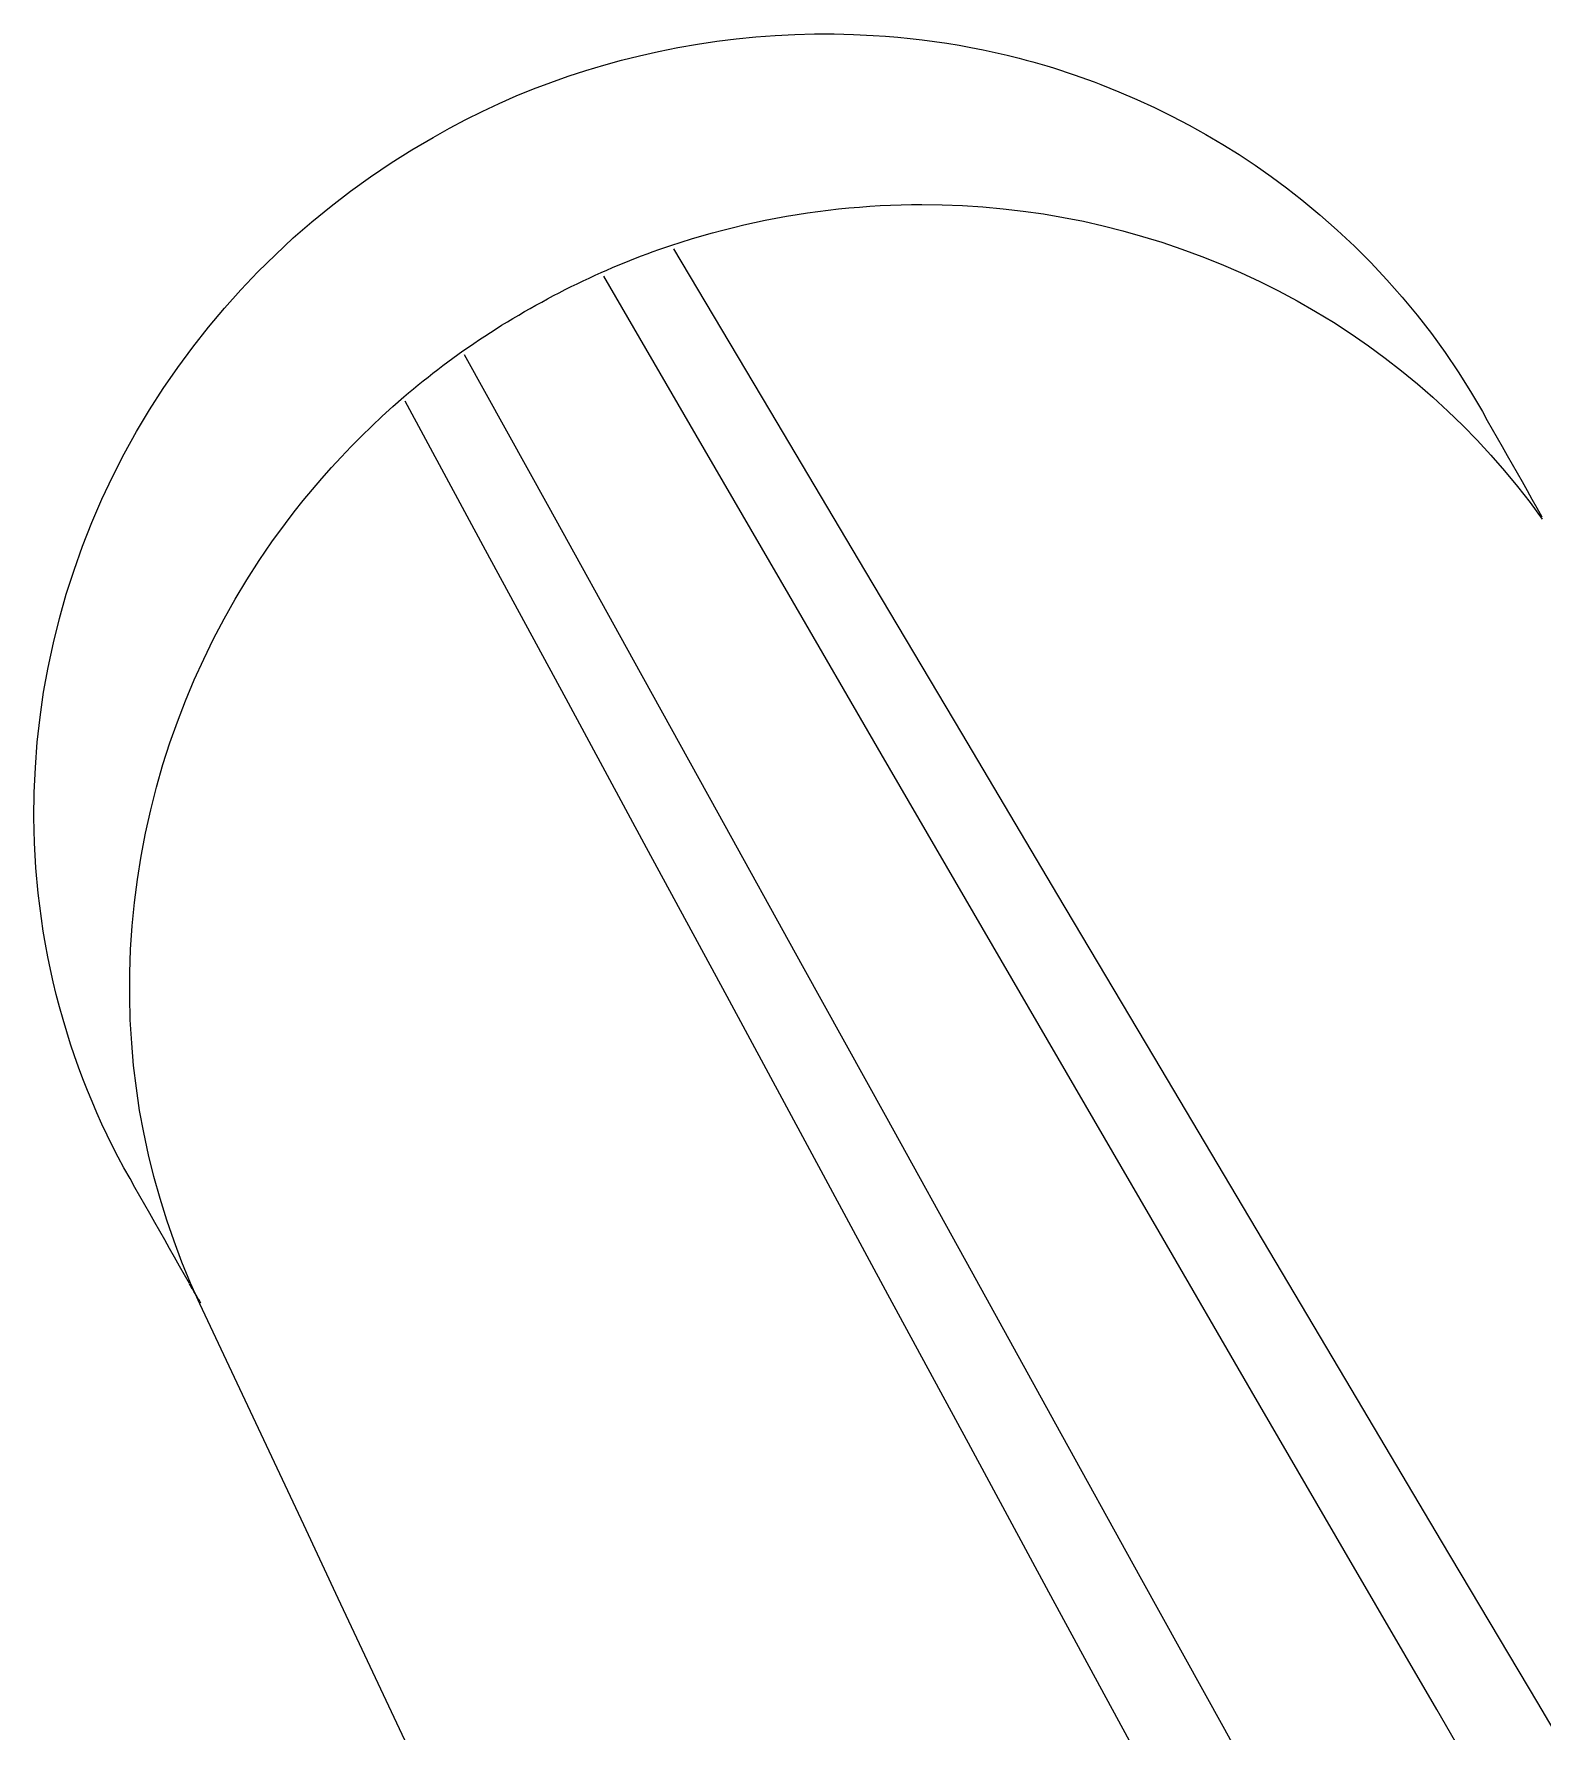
# Model space of a CAD drawing. Extents: x 11992 to 29481, y -6727 to 6811.
# Drawn here: x 14404.67 to 14414.37, y 1863.53 to 1874.44 of the extents above; entities that cross this region are included whole.
import ezdxf

# ---------------------------------------------------------------- set-up
doc = ezdxf.new("R2010")
doc.units = 0
doc.header["$MEASUREMENT"] = 0
doc.layers.get('0').update_dxf_attribs({"color": 8, "linetype": 'CONTINUOUS'})

msp = doc.modelspace()

# ---------------------------------------------------------------- linework, layer by layer
for p, q in [((14408.938, 1874.378, -1930.428), (14409.063, 1874.397, -1930.428)), ((14409.063, 1874.397, -1930.428), (14409.188, 1874.413, -1930.428)), ((14409.188, 1874.413, -1930.428), (14409.314, 1874.425, -1930.428)), ((14409.314, 1874.425, -1930.428), (14409.439, 1874.434, -1930.428)), ((14409.439, 1874.434, -1930.428), (14409.565, 1874.441, -1930.428)), ((14409.565, 1874.441, -1930.428), (14409.691, 1874.444, -1930.428)), ((14409.691, 1874.444, -1930.428), (14409.818, 1874.444, -1930.428)), ((14409.818, 1874.444, -1930.428), (14409.943, 1874.441, -1930.428)), ((14409.943, 1874.441, -1930.428), (14410.069, 1874.435, -1930.428)), ((14410.069, 1874.435, -1930.428), (14410.148, 1874.43, -1930.428)), ((14410.148, 1874.43, -1930.428), (14410.227, 1874.423, -1930.428)), ((14410.227, 1874.423, -1930.428), (14410.306, 1874.415, -1930.428)), ((14410.306, 1874.415, -1930.428), (14410.385, 1874.406, -1930.428)), ((14410.385, 1874.406, -1930.428), (14410.464, 1874.395, -1930.428)), ((14410.464, 1874.395, -1930.428), (14410.542, 1874.384, -1930.428)), ((14410.542, 1874.384, -1930.428), (14410.621, 1874.371, -1930.428)), ((14408.336, 1874.243, -1930.428), (14408.45, 1874.275, -1930.428)), ((14408.45, 1874.275, -1930.428), (14408.566, 1874.304, -1930.428)), ((14408.566, 1874.304, -1930.428), (14408.689, 1874.332, -1930.428)), ((14408.689, 1874.332, -1930.428), (14408.813, 1874.357, -1930.428)), ((14408.813, 1874.357, -1930.428), (14408.938, 1874.378, -1930.428)), ((14410.621, 1874.371, -1930.428), (14410.698, 1874.357, -1930.428)), ((14410.698, 1874.357, -1930.428), (14410.776, 1874.341, -1930.428)), ((14410.776, 1874.341, -1930.428), (14410.854, 1874.325, -1930.428)), ((14410.854, 1874.325, -1930.428), (14410.93, 1874.307, -1930.428)), ((14410.93, 1874.307, -1930.428), (14411.007, 1874.288, -1930.428)), ((14411.007, 1874.288, -1930.428), (14411.052, 1874.276, -1930.428)), ((14411.052, 1874.276, -1930.428), (14411.096, 1874.264, -1930.428)), ((14407.995, 1874.132, -1930.428), (14408.108, 1874.172, -1930.428)), ((14408.108, 1874.172, -1930.428), (14408.221, 1874.209, -1930.428)), ((14408.221, 1874.209, -1930.428), (14408.336, 1874.243, -1930.428)), ((14411.096, 1874.264, -1930.428), (14411.141, 1874.251, -1930.428)), ((14411.141, 1874.251, -1930.428), (14411.185, 1874.238, -1930.428)), ((14411.185, 1874.238, -1930.428), (14411.229, 1874.225, -1930.428)), ((14411.229, 1874.225, -1930.428), (14411.273, 1874.211, -1930.428)), ((14411.273, 1874.211, -1930.428), (14411.317, 1874.196, -1930.428)), ((14411.317, 1874.196, -1930.428), (14411.361, 1874.181, -1930.428)), ((14411.361, 1874.181, -1930.428), (14411.404, 1874.166, -1930.428)), ((14411.404, 1874.166, -1930.428), (14411.448, 1874.151, -1930.428)), ((14407.773, 1874.045, -1930.428), (14407.884, 1874.09, -1930.428)), ((14407.884, 1874.09, -1930.428), (14407.995, 1874.132, -1930.428)), ((14411.448, 1874.151, -1930.428), (14411.491, 1874.135, -1930.428)), ((14411.491, 1874.135, -1930.428), (14411.534, 1874.119, -1930.428)), ((14411.534, 1874.119, -1930.428), (14411.65, 1874.072, -1930.428)), ((14411.65, 1874.072, -1930.428), (14411.765, 1874.023, -1930.428)), ((14407.449, 1873.893, -1930.428), (14407.555, 1873.946, -1930.428)), ((14407.555, 1873.946, -1930.428), (14407.664, 1873.997, -1930.428)), ((14407.664, 1873.997, -1930.428), (14407.773, 1874.045, -1930.428)), ((14411.765, 1874.023, -1930.428), (14411.878, 1873.971, -1930.428)), ((14411.878, 1873.971, -1930.428), (14411.99, 1873.916, -1930.428)), ((14407.239, 1873.779, -1930.428), (14407.343, 1873.838, -1930.428)), ((14407.343, 1873.838, -1930.428), (14407.449, 1873.893, -1930.428)), ((14411.99, 1873.916, -1930.428), (14412.101, 1873.858, -1930.428)), ((14412.101, 1873.858, -1930.428), (14412.209, 1873.797, -1930.428)), ((14407.102, 1873.699, -1930.428), (14407.239, 1873.779, -1930.428)), ((14412.209, 1873.797, -1930.428), (14412.317, 1873.734, -1930.428)), ((14412.317, 1873.734, -1930.428), (14412.422, 1873.668, -1930.428)), ((14406.968, 1873.615, -1930.428), (14407.102, 1873.699, -1930.428)), ((14412.422, 1873.668, -1930.428), (14412.526, 1873.599, -1930.428)), ((14406.708, 1873.433, -1930.428), (14406.836, 1873.526, -1930.428)), ((14406.836, 1873.526, -1930.428), (14406.968, 1873.615, -1930.428)), ((14412.526, 1873.599, -1930.428), (14412.628, 1873.528, -1930.428)), ((14412.628, 1873.528, -1930.428), (14412.728, 1873.454, -1930.428)), ((14406.582, 1873.337, -1930.428), (14406.708, 1873.433, -1930.428)), ((14412.728, 1873.454, -1930.428), (14412.825, 1873.378, -1930.428)), ((14406.459, 1873.236, -1930.428), (14406.582, 1873.337, -1930.428)), ((14409.581, 1873.283, -1930.428), (14409.647, 1873.294, -1930.428)), ((14409.647, 1873.294, -1930.428), (14409.713, 1873.303, -1930.428)), ((14409.713, 1873.303, -1930.428), (14409.78, 1873.311, -1930.428)), ((14409.78, 1873.311, -1930.428), (14409.846, 1873.319, -1930.428)), ((14409.846, 1873.319, -1930.428), (14409.913, 1873.326, -1930.428)), ((14409.913, 1873.326, -1930.428), (14409.98, 1873.331, -1930.428)), ((14409.98, 1873.331, -1930.428), (14410.047, 1873.336, -1930.428)), ((14410.047, 1873.336, -1930.428), (14410.114, 1873.34, -1930.428)), ((14410.114, 1873.34, -1930.428), (14410.181, 1873.343, -1930.428)), ((14410.181, 1873.343, -1930.428), (14410.248, 1873.346, -1930.428)), ((14410.248, 1873.346, -1930.428), (14410.315, 1873.347, -1930.428)), ((14410.315, 1873.347, -1930.428), (14410.382, 1873.348, -1930.428)), ((14410.382, 1873.348, -1930.428), (14410.513, 1873.346, -1930.428)), ((14410.513, 1873.346, -1930.428), (14410.643, 1873.341, -1930.428)), ((14410.643, 1873.341, -1930.428), (14410.774, 1873.332, -1930.428)), ((14410.774, 1873.332, -1930.428), (14410.904, 1873.32, -1930.428)), ((14410.904, 1873.32, -1930.428), (14411.034, 1873.305, -1930.428)), ((14411.034, 1873.305, -1930.428), (14411.164, 1873.286, -1930.428)), ((14412.825, 1873.378, -1930.428), (14412.941, 1873.281, -1930.428)), ((14406.339, 1873.132, -1930.428), (14406.459, 1873.236, -1930.428)), ((14409.035, 1873.165, -1930.428), (14409.102, 1873.183, -1930.428)), ((14409.102, 1873.183, -1930.428), (14409.17, 1873.2, -1930.428)), ((14409.17, 1873.2, -1930.428), (14409.238, 1873.216, -1930.428)), ((14409.238, 1873.216, -1930.428), (14409.306, 1873.232, -1930.428)), ((14409.306, 1873.232, -1930.428), (14409.374, 1873.246, -1930.428)), ((14409.374, 1873.246, -1930.428), (14409.443, 1873.259, -1930.428)), ((14409.443, 1873.259, -1930.428), (14409.511, 1873.272, -1930.428)), ((14409.511, 1873.272, -1930.428), (14409.581, 1873.283, -1930.428)), ((14411.164, 1873.286, -1930.428), (14411.292, 1873.264, -1930.428)), ((14411.292, 1873.264, -1930.428), (14411.421, 1873.239, -1930.428)), ((14411.421, 1873.239, -1930.428), (14411.548, 1873.21, -1930.428)), ((14411.548, 1873.21, -1930.428), (14411.675, 1873.178, -1930.428)), ((14412.941, 1873.281, -1930.428), (14413.054, 1873.182, -1930.428)), ((14413.054, 1873.182, -1930.428), (14413.164, 1873.079, -1930.428)), ((14406.224, 1873.024, -1930.428), (14406.339, 1873.132, -1930.428)), ((14408.691, 1873.057, -1930.428), (14408.729, 1873.07, -1930.428)), ((14408.729, 1873.07, -1930.428), (14408.767, 1873.083, -1930.428)), ((14408.767, 1873.083, -1930.428), (14408.834, 1873.105, -1930.428)), ((14408.834, 1873.105, -1930.428), (14408.9, 1873.126, -1930.428)), ((14408.9, 1873.126, -1930.428), (14408.967, 1873.146, -1930.428)), ((14408.967, 1873.146, -1930.428), (14409.035, 1873.165, -1930.428)), ((14411.675, 1873.178, -1930.428), (14411.801, 1873.142, -1930.428)), ((14411.801, 1873.142, -1930.428), (14411.926, 1873.104, -1930.428)), ((14411.926, 1873.104, -1930.428), (14412.055, 1873.06, -1930.428)), ((14413.164, 1873.079, -1930.428), (14413.269, 1872.973, -1930.428)), ((14406.111, 1872.913, -1930.428), (14406.224, 1873.024, -1930.428)), ((14408.429, 1872.957, -1930.428), (14408.467, 1872.972, -1930.428)), ((14408.467, 1872.972, -1930.428), (14408.504, 1872.987, -1930.428)), ((14408.504, 1872.987, -1930.428), (14408.541, 1873.001, -1930.428)), ((14408.541, 1873.001, -1930.428), (14408.579, 1873.016, -1930.428)), ((14408.579, 1873.016, -1930.428), (14408.616, 1873.03, -1930.428)), ((14408.616, 1873.03, -1930.428), (14408.654, 1873.044, -1930.428)), ((14408.654, 1873.044, -1930.428), (14408.691, 1873.057, -1930.428)), ((14409.404, 1872.024, -1930.428), (14408.786, 1873.063, -1930.428)), ((14412.055, 1873.06, -1930.428), (14412.182, 1873.013, -1930.428)), ((14412.182, 1873.013, -1930.428), (14412.308, 1872.963, -1930.428)), ((14412.308, 1872.963, -1930.428), (14412.432, 1872.909, -1930.428)), ((14413.269, 1872.973, -1930.428), (14413.372, 1872.863, -1930.428)), ((14406.001, 1872.798, -1930.428), (14406.111, 1872.913, -1930.428)), ((14408.164, 1872.837, -1930.428), (14408.203, 1872.856, -1930.428)), ((14408.203, 1872.856, -1930.428), (14408.242, 1872.874, -1930.428)), ((14408.242, 1872.874, -1930.428), (14408.28, 1872.892, -1930.428)), ((14408.28, 1872.892, -1930.428), (14408.319, 1872.909, -1930.428)), ((14408.319, 1872.909, -1930.428), (14408.356, 1872.925, -1930.428)), ((14408.931, 1871.863, -1930.428), (14408.336, 1872.887, -1930.428)), ((14408.356, 1872.925, -1930.428), (14408.393, 1872.941, -1930.428)), ((14408.393, 1872.941, -1930.428), (14408.429, 1872.957, -1930.428)), ((14412.432, 1872.909, -1930.428), (14412.555, 1872.852, -1930.428)), ((14412.555, 1872.852, -1930.428), (14412.676, 1872.791, -1930.428)), ((14413.372, 1872.863, -1930.428), (14413.472, 1872.751, -1930.428)), ((14405.896, 1872.68, -1930.428), (14406.001, 1872.798, -1930.428)), ((14407.975, 1872.74, -1930.428), (14408.012, 1872.761, -1930.428)), ((14408.012, 1872.761, -1930.428), (14408.05, 1872.78, -1930.428)), ((14408.05, 1872.78, -1930.428), (14408.088, 1872.8, -1930.428)), ((14408.088, 1872.8, -1930.428), (14408.126, 1872.819, -1930.428)), ((14408.126, 1872.819, -1930.428), (14408.164, 1872.837, -1930.428)), ((14412.676, 1872.791, -1930.428), (14412.795, 1872.727, -1930.428)), ((14413.472, 1872.751, -1930.428), (14413.567, 1872.635, -1930.428)), ((14405.794, 1872.559, -1930.428), (14405.896, 1872.68, -1930.428)), ((14407.752, 1872.614, -1930.428), (14407.789, 1872.636, -1930.428)), ((14407.789, 1872.636, -1930.428), (14407.826, 1872.658, -1930.428)), ((14407.826, 1872.658, -1930.428), (14407.863, 1872.679, -1930.428)), ((14407.863, 1872.679, -1930.428), (14407.9, 1872.7, -1930.428)), ((14407.9, 1872.7, -1930.428), (14407.937, 1872.72, -1930.428)), ((14407.937, 1872.72, -1930.428), (14407.975, 1872.74, -1930.428)), ((14412.795, 1872.727, -1930.428), (14412.913, 1872.66, -1930.428)), ((14412.913, 1872.66, -1930.428), (14413.029, 1872.59, -1930.428)), ((14413.567, 1872.635, -1930.428), (14413.659, 1872.517, -1930.428)), ((14405.692, 1872.43, -1930.428), (14405.794, 1872.559, -1930.428)), ((14407.572, 1872.501, -1930.428), (14407.607, 1872.524, -1930.428)), ((14407.607, 1872.524, -1930.428), (14407.643, 1872.547, -1930.428)), ((14407.643, 1872.547, -1930.428), (14407.679, 1872.57, -1930.428)), ((14407.679, 1872.57, -1930.428), (14407.716, 1872.592, -1930.428)), ((14407.716, 1872.592, -1930.428), (14407.752, 1872.614, -1930.428)), ((14413.029, 1872.59, -1930.428), (14413.143, 1872.516, -1930.428)), ((14405.596, 1872.299, -1930.428), (14405.692, 1872.43, -1930.428)), ((14407.43, 1872.405, -1930.428), (14407.466, 1872.43, -1930.428)), ((14407.466, 1872.43, -1930.428), (14407.501, 1872.454, -1930.428)), ((14407.501, 1872.454, -1930.428), (14407.536, 1872.478, -1930.428)), ((14407.536, 1872.478, -1930.428), (14407.572, 1872.501, -1930.428)), ((14413.143, 1872.516, -1930.428), (14413.254, 1872.439, -1930.428)), ((14413.254, 1872.439, -1930.428), (14413.363, 1872.359, -1930.428)), ((14413.659, 1872.517, -1930.428), (14413.747, 1872.395, -1930.428)), ((14407.269, 1872.286, -1930.428), (14407.301, 1872.311, -1930.428)), ((14407.301, 1872.311, -1930.428), (14407.333, 1872.335, -1930.428)), ((14407.333, 1872.335, -1930.428), (14407.366, 1872.358, -1930.428)), ((14407.366, 1872.358, -1930.428), (14407.398, 1872.382, -1930.428)), ((14407.398, 1872.382, -1930.428), (14407.43, 1872.405, -1930.428)), ((14407.984, 1871.398, -1930.428), (14407.441, 1872.38, -1930.428)), ((14413.363, 1872.359, -1930.428), (14413.467, 1872.278, -1930.428)), ((14413.747, 1872.395, -1930.428), (14413.831, 1872.271, -1930.428)), ((14405.503, 1872.164, -1930.428), (14405.596, 1872.299, -1930.428)), ((14407.143, 1872.187, -1930.428), (14407.174, 1872.212, -1930.428)), ((14407.174, 1872.212, -1930.428), (14407.206, 1872.237, -1930.428)), ((14407.206, 1872.237, -1930.428), (14407.237, 1872.262, -1930.428)), ((14407.237, 1872.262, -1930.428), (14407.269, 1872.286, -1930.428)), ((14413.467, 1872.278, -1930.428), (14413.569, 1872.194, -1930.428)), ((14413.831, 1872.271, -1930.428), (14413.911, 1872.144, -1930.428)), ((14405.415, 1872.027, -1930.428), (14405.503, 1872.164, -1930.428)), ((14406.98, 1872.048, -1930.428), (14407.051, 1872.11, -1930.428)), ((14407.051, 1872.11, -1930.428), (14407.081, 1872.136, -1930.428)), ((14407.081, 1872.136, -1930.428), (14407.112, 1872.161, -1930.428)), ((14407.112, 1872.161, -1930.428), (14407.143, 1872.187, -1930.428)), ((14413.569, 1872.194, -1930.428), (14413.669, 1872.107, -1930.428)), ((14413.669, 1872.107, -1930.428), (14413.766, 1872.018, -1930.428)), ((14413.911, 1872.144, -1930.428), (14413.987, 1872.015, -1930.428)), ((14405.331, 1871.887, -1930.428), (14405.415, 1872.027, -1930.428)), ((14406.844, 1871.922, -1930.428), (14406.911, 1871.986, -1930.428)), ((14406.911, 1871.986, -1930.428), (14406.98, 1872.048, -1930.428)), ((14407.576, 1871.125, -1930.428), (14407.059, 1872.083, -1930.428)), ((14410.021, 1870.985, -1930.428), (14409.404, 1872.024, -1930.428)), ((14413.766, 1872.018, -1930.428), (14413.861, 1871.926, -1930.428)), ((14413.987, 1872.015, -1930.428), (14414.019, 1871.958, -1930.428)), ((14405.252, 1871.744, -1930.428), (14405.331, 1871.887, -1930.428)), ((14406.777, 1871.857, -1930.428), (14406.844, 1871.922, -1930.428)), ((14413.861, 1871.926, -1930.428), (14413.953, 1871.832, -1930.428)), ((14414.019, 1871.958, -1930.428), (14414.051, 1871.902, -1930.428)), ((14414.051, 1871.902, -1930.428), (14414.083, 1871.846, -1930.428)), ((14406.647, 1871.723, -1930.428), (14406.711, 1871.791, -1930.428)), ((14406.711, 1871.791, -1930.428), (14406.777, 1871.857, -1930.428)), ((14409.526, 1870.838, -1930.428), (14408.931, 1871.863, -1930.428)), ((14413.953, 1871.832, -1930.428), (14414.042, 1871.735, -1930.428)), ((14414.083, 1871.846, -1930.428), (14414.115, 1871.79, -1930.428)), ((14414.115, 1871.79, -1930.428), (14414.147, 1871.733, -1930.428)), ((14405.178, 1871.599, -1930.428), (14405.252, 1871.744, -1930.428)), ((14406.522, 1871.585, -1930.428), (14406.584, 1871.655, -1930.428)), ((14406.584, 1871.655, -1930.428), (14406.647, 1871.723, -1930.428)), ((14414.042, 1871.735, -1930.428), (14414.129, 1871.635, -1930.428)), ((14414.147, 1871.733, -1930.428), (14414.179, 1871.677, -1930.428)), ((14414.179, 1871.677, -1930.428), (14414.211, 1871.621, -1930.428)), ((14405.108, 1871.451, -1930.428), (14405.178, 1871.599, -1930.428)), ((14406.462, 1871.515, -1930.428), (14406.522, 1871.585, -1930.428)), ((14414.129, 1871.635, -1930.428), (14414.213, 1871.534, -1930.428)), ((14414.211, 1871.621, -1930.428), (14414.243, 1871.565, -1930.428)), ((14414.243, 1871.565, -1930.428), (14414.275, 1871.508, -1930.428)), ((14405.043, 1871.302, -1930.428), (14405.108, 1871.451, -1930.428)), ((14406.345, 1871.37, -1930.428), (14406.402, 1871.443, -1930.428)), ((14406.402, 1871.443, -1930.428), (14406.462, 1871.515, -1930.428)), ((14414.213, 1871.534, -1930.428), (14414.294, 1871.43, -1930.428)), ((14414.275, 1871.508, -1930.428), (14414.306, 1871.452, -1930.428)), ((14414.306, 1871.452, -1930.428), (14414.338, 1871.396, -1930.428)), ((14406.288, 1871.296, -1930.428), (14406.345, 1871.37, -1930.428)), ((14408.528, 1870.416, -1930.428), (14407.984, 1871.398, -1930.428)), ((14414.294, 1871.43, -1930.428), (14414.372, 1871.324, -1930.428)), ((14414.338, 1871.396, -1930.428), (14414.37, 1871.339, -1930.428)), ((14404.983, 1871.15, -1930.428), (14405.043, 1871.302, -1930.428)), ((14406.202, 1871.178, -1930.428), (14406.288, 1871.296, -1930.428)), ((14404.929, 1870.996, -1930.428), (14404.983, 1871.15, -1930.428)), ((14406.12, 1871.057, -1930.428), (14406.202, 1871.178, -1930.428)), ((14408.094, 1870.168, -1930.428), (14407.576, 1871.125, -1930.428)), ((14406.041, 1870.934, -1930.428), (14406.12, 1871.057, -1930.428)), ((14404.879, 1870.841, -1930.428), (14404.929, 1870.996, -1930.428)), ((14405.966, 1870.809, -1930.428), (14406.041, 1870.934, -1930.428)), ((14410.639, 1869.946, -1930.428), (14410.021, 1870.985, -1930.428)), ((14404.835, 1870.685, -1930.428), (14404.879, 1870.841, -1930.428)), ((14405.895, 1870.682, -1930.428), (14405.966, 1870.809, -1930.428)), ((14410.121, 1869.814, -1930.428), (14409.526, 1870.838, -1930.428)), ((14404.796, 1870.528, -1930.428), (14404.835, 1870.685, -1930.428)), ((14405.827, 1870.553, -1930.428), (14405.895, 1870.682, -1930.428)), ((14404.762, 1870.369, -1930.428), (14404.796, 1870.528, -1930.428)), ((14405.763, 1870.423, -1930.428), (14405.827, 1870.553, -1930.428)), ((14404.733, 1870.21, -1930.428), (14404.762, 1870.369, -1930.428)), ((14405.702, 1870.29, -1930.428), (14405.763, 1870.423, -1930.428)), ((14409.071, 1869.433, -1930.428), (14408.528, 1870.416, -1930.428)), ((14405.646, 1870.156, -1930.428), (14405.702, 1870.29, -1930.428)), ((14404.711, 1870.05, -1930.428), (14404.733, 1870.21, -1930.428)), ((14405.594, 1870.021, -1930.428), (14405.646, 1870.156, -1930.428)), ((14408.611, 1869.21, -1930.428), (14408.094, 1870.168, -1930.428)), ((14404.692, 1869.889, -1930.428), (14404.711, 1870.05, -1930.428)), ((14405.546, 1869.884, -1930.428), (14405.594, 1870.021, -1930.428)), ((14411.256, 1868.906, -1930.428), (14410.639, 1869.946, -1930.428)), ((14404.68, 1869.727, -1930.428), (14404.692, 1869.889, -1930.428)), ((14405.501, 1869.745, -1930.428), (14405.546, 1869.884, -1930.428)), ((14410.717, 1868.789, -1930.428), (14410.121, 1869.814, -1930.428)), ((14404.673, 1869.566, -1930.428), (14404.68, 1869.727, -1930.428)), ((14405.459, 1869.6, -1930.428), (14405.501, 1869.745, -1930.428)), ((14405.422, 1869.453, -1930.428), (14405.459, 1869.6, -1930.428)), ((14404.671, 1869.404, -1930.428), (14404.673, 1869.566, -1930.428)), ((14404.674, 1869.242, -1930.428), (14404.671, 1869.404, -1930.428)), ((14405.389, 1869.305, -1930.428), (14405.422, 1869.453, -1930.428)), ((14409.614, 1868.451, -1930.428), (14409.071, 1869.433, -1930.428)), ((14405.361, 1869.156, -1930.428), (14405.389, 1869.305, -1930.428)), ((14404.683, 1869.081, -1930.428), (14404.674, 1869.242, -1930.428)), ((14405.337, 1869.007, -1930.428), (14405.361, 1869.156, -1930.428)), ((14409.129, 1868.253, -1930.428), (14408.611, 1869.21, -1930.428)), ((14404.698, 1868.919, -1930.428), (14404.683, 1869.081, -1930.428)), ((14405.318, 1868.857, -1930.428), (14405.337, 1869.007, -1930.428)), ((14404.708, 1868.837, -1930.428), (14404.698, 1868.919, -1930.428)), ((14404.719, 1868.755, -1930.428), (14404.708, 1868.837, -1930.428)), ((14405.303, 1868.707, -1930.428), (14405.318, 1868.857, -1930.428)), ((14411.873, 1867.867, -1930.428), (14411.256, 1868.906, -1930.428)), ((14404.731, 1868.673, -1930.428), (14404.719, 1868.755, -1930.428)), ((14405.293, 1868.556, -1930.428), (14405.303, 1868.707, -1930.428)), ((14411.312, 1867.765, -1930.428), (14410.717, 1868.789, -1930.428)), ((14404.745, 1868.591, -1930.428), (14404.731, 1868.673, -1930.428)), ((14404.76, 1868.509, -1930.428), (14404.745, 1868.591, -1930.428)), ((14404.777, 1868.428, -1930.428), (14404.76, 1868.509, -1930.428)), ((14405.287, 1868.405, -1930.428), (14405.293, 1868.556, -1930.428)), ((14404.795, 1868.347, -1930.428), (14404.777, 1868.428, -1930.428)), ((14405.287, 1868.254, -1930.428), (14405.287, 1868.405, -1930.428)), ((14410.158, 1867.469, -1930.428), (14409.614, 1868.451, -1930.428)), ((14404.815, 1868.266, -1930.428), (14404.795, 1868.347, -1930.428)), ((14404.836, 1868.186, -1930.428), (14404.815, 1868.266, -1930.428)), ((14404.858, 1868.106, -1930.428), (14404.836, 1868.186, -1930.428)), ((14405.29, 1868.104, -1930.428), (14405.287, 1868.254, -1930.428)), ((14409.646, 1867.295, -1930.428), (14409.129, 1868.253, -1930.428)), ((14404.882, 1868.026, -1930.428), (14404.858, 1868.106, -1930.428)), ((14405.3, 1867.954, -1930.428), (14405.29, 1868.104, -1930.428)), ((14404.907, 1867.947, -1930.428), (14404.882, 1868.026, -1930.428)), ((14404.932, 1867.872, -1930.428), (14404.907, 1867.947, -1930.428)), ((14405.312, 1867.809, -1930.428), (14405.3, 1867.954, -1930.428)), ((14404.958, 1867.798, -1930.428), (14404.932, 1867.872, -1930.428)), ((14412.491, 1866.828, -1930.428), (14411.873, 1867.867, -1930.428)), ((14404.986, 1867.724, -1930.428), (14404.958, 1867.798, -1930.428)), ((14405.015, 1867.65, -1930.428), (14404.986, 1867.724, -1930.428)), ((14405.33, 1867.664, -1930.428), (14405.312, 1867.809, -1930.428)), ((14411.908, 1866.74, -1930.428), (14411.312, 1867.765, -1930.428)), ((14405.045, 1867.578, -1930.428), (14405.015, 1867.65, -1930.428)), ((14405.351, 1867.521, -1930.428), (14405.33, 1867.664, -1930.428)), ((14405.076, 1867.505, -1930.428), (14405.045, 1867.578, -1930.428)), ((14405.108, 1867.433, -1930.428), (14405.076, 1867.505, -1930.428)), ((14405.378, 1867.378, -1930.428), (14405.351, 1867.521, -1930.428)), ((14405.142, 1867.362, -1930.428), (14405.108, 1867.433, -1930.428)), ((14410.701, 1866.487, -1930.428), (14410.158, 1867.469, -1930.428)), ((14405.177, 1867.291, -1930.428), (14405.142, 1867.362, -1930.428)), ((14405.213, 1867.221, -1930.428), (14405.177, 1867.291, -1930.428)), ((14405.408, 1867.236, -1930.428), (14405.378, 1867.378, -1930.428)), ((14410.164, 1866.338, -1930.428), (14409.646, 1867.295, -1930.428)), ((14405.25, 1867.151, -1930.428), (14405.213, 1867.221, -1930.428)), ((14405.443, 1867.095, -1930.428), (14405.408, 1867.236, -1930.428)), ((14405.289, 1867.082, -1930.428), (14405.25, 1867.151, -1930.428)), ((14405.32, 1867.026, -1930.428), (14405.289, 1867.082, -1930.428)), ((14405.482, 1866.955, -1930.428), (14405.443, 1867.095, -1930.428)), ((14405.352, 1866.97, -1930.428), (14405.32, 1867.026, -1930.428)), ((14405.384, 1866.913, -1930.428), (14405.352, 1866.97, -1930.428)), ((14405.416, 1866.857, -1930.428), (14405.384, 1866.913, -1930.428)), ((14405.448, 1866.801, -1930.428), (14405.416, 1866.857, -1930.428)), ((14405.525, 1866.816, -1930.428), (14405.482, 1866.955, -1930.428)), ((14405.48, 1866.745, -1930.428), (14405.448, 1866.801, -1930.428)), ((14405.512, 1866.688, -1930.428), (14405.48, 1866.745, -1930.428)), ((14405.572, 1866.679, -1930.428), (14405.525, 1866.816, -1930.428)), ((14412.503, 1865.716, -1930.428), (14411.908, 1866.74, -1930.428)), ((14413.108, 1865.789, -1930.428), (14412.491, 1866.828, -1930.428)), ((14405.544, 1866.632, -1930.428), (14405.512, 1866.688, -1930.428)), ((14405.576, 1866.576, -1930.428), (14405.544, 1866.632, -1930.428)), ((14405.623, 1866.544, -1930.428), (14405.572, 1866.679, -1930.428)), ((14405.608, 1866.519, -1930.428), (14405.576, 1866.576, -1930.428)), ((14405.679, 1866.41, -1930.428), (14405.623, 1866.544, -1930.428)), ((14405.639, 1866.463, -1930.428), (14405.608, 1866.519, -1930.428)), ((14405.671, 1866.407, -1930.428), (14405.639, 1866.463, -1930.428)), ((14411.244, 1865.504, -1930.428), (14410.701, 1866.487, -1930.428)), ((14405.678, 1866.395, -1930.428), (14405.671, 1866.406, -1930.428)), ((14405.683, 1866.385, -1930.428), (14405.678, 1866.395, -1930.428)), ((14405.738, 1866.277, -1930.428), (14405.679, 1866.41, -1930.428)), ((14405.69, 1866.374, -1930.428), (14405.683, 1866.385, -1930.428)), ((14405.696, 1866.364, -1930.428), (14405.69, 1866.374, -1930.428)), ((14405.702, 1866.353, -1930.428), (14405.696, 1866.364, -1930.428)), ((14405.708, 1866.343, -1930.428), (14405.702, 1866.353, -1930.428)), ((14405.714, 1866.333, -1930.428), (14405.708, 1866.343, -1930.428)), ((14405.72, 1866.322, -1930.428), (14405.714, 1866.333, -1930.428)), ((14405.726, 1866.312, -1930.428), (14405.72, 1866.322, -1930.428)), ((14405.733, 1866.302, -1930.428), (14405.726, 1866.312, -1930.428)), ((14410.682, 1865.381, -1930.428), (14410.164, 1866.338, -1930.428)), ((14405.739, 1866.291, -1930.428), (14405.733, 1866.302, -1930.428)), ((14405.745, 1866.281, -1930.428), (14405.739, 1866.291, -1930.428)), ((14405.961, 1865.803, -1930.428), (14405.739, 1866.277, -1930.428)), ((14406.184, 1865.33, -1930.428), (14405.961, 1865.803, -1930.428)), ((14413.725, 1864.75, -1930.428), (14413.108, 1865.789, -1930.428)), ((14413.098, 1864.691, -1930.428), (14412.503, 1865.716, -1930.428)), ((14411.787, 1864.522, -1930.428), (14411.244, 1865.504, -1930.428)), ((14406.406, 1864.856, -1930.428), (14406.184, 1865.33, -1930.428)), ((14411.199, 1864.423, -1930.428), (14410.682, 1865.381, -1930.428)), ((14406.628, 1864.382, -1930.428), (14406.406, 1864.856, -1930.428)), ((14413.694, 1863.667, -1930.428), (14413.098, 1864.691, -1930.428)), ((14414.343, 1863.711, -1930.428), (14413.725, 1864.75, -1930.428)), ((14412.33, 1863.54, -1930.428), (14411.787, 1864.522, -1930.428)), ((14406.851, 1863.909, -1930.428), (14406.628, 1864.382, -1930.428)), ((14411.717, 1863.466, -1930.428), (14411.199, 1864.423, -1930.428)), ((14407.073, 1863.435, -1930.428), (14406.851, 1863.909, -1930.428)), ((14414.96, 1862.672, -1930.428), (14414.343, 1863.711, -1930.428)), ((14414.289, 1862.642, -1930.428), (14413.694, 1863.667, -1930.428)), ((14412.874, 1862.558, -1930.428), (14412.33, 1863.54, -1930.428))]:
    msp.add_line(p, q)

doc.saveas('drawing.dxf')
